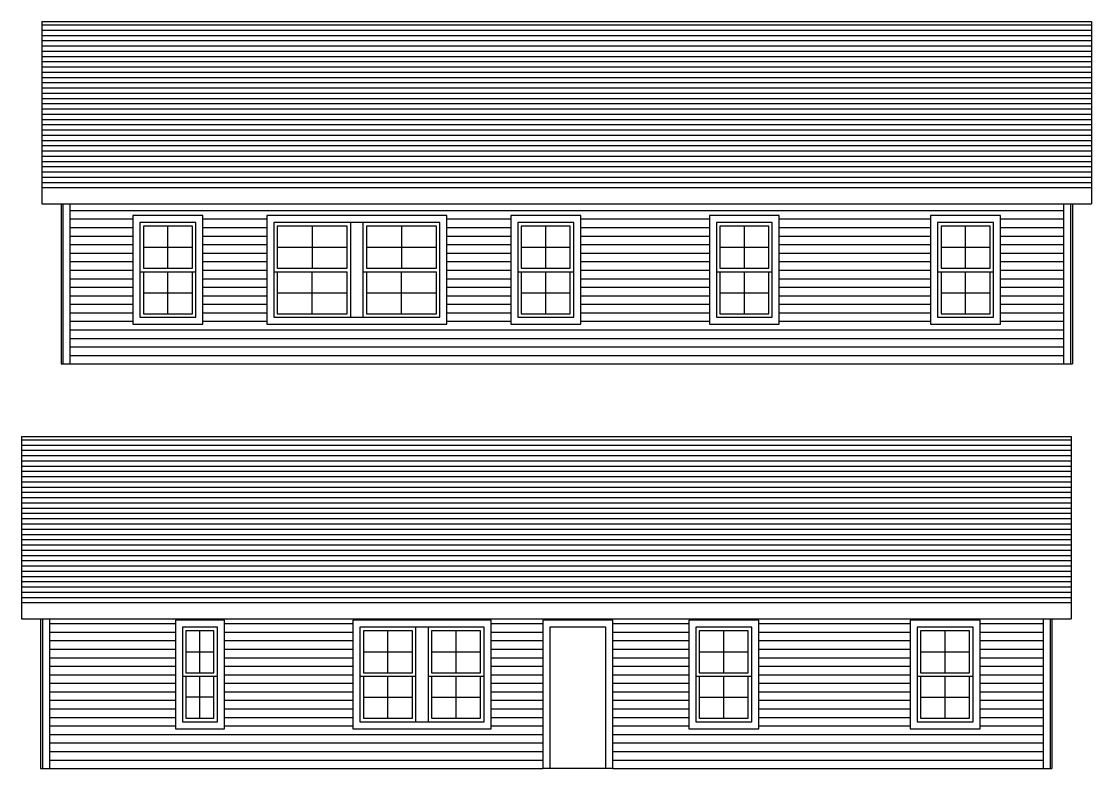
# Model space of a CAD drawing. Header units: inches. Extents: x -31 to 3717, y -668 to 1100.
# Drawn here: x 2759 to 3371, y -492 to -65 of the extents above; entities that cross this region are included whole.
import ezdxf

# ---------------------------------------------------------------- set-up
doc = ezdxf.new("R2010")
doc.units = ezdxf.units.IN
doc.header["$MEASUREMENT"] = 0

# ---------------------------------------------------------------- blocks, each defined once
blk = doc.blocks.new('*U37')
blk.add_line((-300, 0), (300, 0))
blk = doc.blocks.new('*U38')
at = {"color": 0, "linetype": 'ByBlock', "lineweight": -2, "transparency": 16777216}
for p in [(0, 93), (0, 90), (0, 87), (0, 84), (0, 81), (0, 78), (0, 75), (0, 72), (0, 69), (0, 66), (0, 63), (0, 60), (0, 57), (0, 54), (0, 51), (0, 48), (0, 45), (0, 42), (0, 39), (0, 36), (0, 33), (0, 30), (0, 27), (0, 24), (0, 21), (0, 18), (0, 15), (0, 12), (0, 9), (0, 6), (0, 3), (0, 0)]:
    blk.add_blockref('*U37', p, dxfattribs=at)
blk = doc.blocks.new('*U39')
blk.add_line((-300, 0), (300, 0))
blk = doc.blocks.new('*U40')
at = {"color": 0, "linetype": 'ByBlock', "lineweight": -2, "transparency": 16777216}
for p in [(0, 93), (0, 90), (0, 87), (0, 84), (0, 81), (0, 78), (0, 75), (0, 72), (0, 69), (0, 66), (0, 63), (0, 60), (0, 57), (0, 54), (0, 51), (0, 48), (0, 45), (0, 42), (0, 39), (0, 36), (0, 33), (0, 30), (0, 27), (0, 24), (0, 21), (0, 18), (0, 15), (0, 12), (0, 9), (0, 6), (0, 3), (0, 0)]:
    blk.add_blockref('*U39', p, dxfattribs=at)

msp = doc.modelspace()

# ---------------------------------------------------------------- linework, layer by layer
for p, q in [((2771.10232, -65.23236), (2771.10232, -169.45648)), ((2771.10232, -65.23236), (3371.10232, -65.23236)), ((3371.10232, -65.23236), (3371.10232, -169.45648)), ((2771.10232, -169.45648), (3371.10232, -169.45648)), ((2782.10232, -169.45648), (2782.10232, -260.97044)), ((2783.10232, -169.45648), (2783.10232, -260.97044)), ((2787.10232, -169.45648), (2787.10232, -260.97044)), ((3355.10232, -169.45648), (3355.10232, -260.97044)), ((3359.10232, -169.45648), (3359.10232, -260.97044)), ((3360.10232, -169.45648), (3360.10232, -260.97044)), ((2787.10232, -173.22044), (3355.10232, -173.22044)), ((3002.60232, -176.22044), (2899.60232, -176.22044)), ((2899.60232, -176.22044), (2899.60232, -238.22044)), ((3002.60232, -238.22044), (3002.60232, -176.22044)), ((2787.10232, -178.09544), (2823.10232, -178.09544)), ((2787.10232, -182.97044), (2823.10232, -182.97044)), ((2843.10232, -206.22044), (2843.10232, -182.22044)), ((2863.10232, -178.09544), (2899.60232, -178.09544)), ((2863.10232, -182.97044), (2899.60232, -182.97044)), ((2998.60232, -180.22044), (2903.60232, -180.22044)), ((2903.60232, -180.22044), (2903.60232, -234.22044)), ((2945.60232, -182.22044), (2905.60232, -182.22044)), ((2905.60232, -182.22044), (2905.60232, -206.22044)), ((2925.60232, -182.22044), (2925.60232, -206.22044)), ((2945.60232, -206.22044), (2945.60232, -182.22044)), ((2947.60232, -234.22044), (2947.60232, -180.22044)), ((2954.60232, -180.22044), (2954.60232, -234.22044)), ((2996.60232, -182.22044), (2956.60232, -182.22044)), ((2956.60232, -182.22044), (2956.60232, -206.22044)), ((2976.60232, -182.22044), (2976.60232, -206.22044)), ((2996.60232, -206.22044), (2996.60232, -182.22044)), ((2998.60232, -234.22044), (2998.60232, -180.22044)), ((3002.60232, -178.09544), (3039.10232, -178.09544)), ((3002.60232, -182.97044), (3039.10232, -182.97044)), ((3059.10232, -206.22044), (3059.10232, -182.22044)), ((3079.10232, -178.09544), (3152.60232, -178.09544)), ((3079.10232, -182.97044), (3152.60232, -182.97044)), ((3172.60232, -206.22044), (3172.60232, -182.22044)), ((3192.60232, -178.09544), (3279.10232, -178.09544)), ((3192.60232, -182.97044), (3279.10232, -182.97044)), ((3299.10232, -206.22044), (3299.10232, -182.22044)), ((3319.10232, -178.09544), (3355.10232, -178.09544)), ((3319.10232, -182.97044), (3355.10232, -182.97044)), ((2787.10232, -187.84544), (2823.10232, -187.84544)), ((2863.10232, -187.84544), (2899.60232, -187.84544)), ((3002.60232, -187.84544), (3039.10232, -187.84544)), ((3079.10232, -187.84544), (3152.60232, -187.84544)), ((3192.60232, -187.84544), (3279.10232, -187.84544)), ((3319.10232, -187.84544), (3355.10232, -187.84544)), ((2787.10232, -192.72044), (2823.10232, -192.72044)), ((2829.10232, -194.22044), (2857.10232, -194.22044)), ((2863.10232, -192.72044), (2899.60232, -192.72044)), ((2905.60232, -194.22044), (2945.60232, -194.22044)), ((2956.60232, -194.22044), (2996.60232, -194.22044)), ((3002.60232, -192.72044), (3039.10232, -192.72044)), ((3045.10232, -194.22044), (3073.10232, -194.22044)), ((3079.10232, -192.72044), (3152.60232, -192.72044)), ((3158.60232, -194.22044), (3186.60232, -194.22044)), ((3192.60232, -192.72044), (3279.10232, -192.72044)), ((3285.10232, -194.22044), (3313.10232, -194.22044)), ((3319.10232, -192.72044), (3355.10232, -192.72044)), ((2787.10232, -197.59544), (2823.10232, -197.59544)), ((2863.10232, -197.59544), (2899.60232, -197.59544)), ((3002.60232, -197.59544), (3039.10232, -197.59544)), ((3079.10232, -197.59544), (3152.60232, -197.59544)), ((3192.60232, -197.59544), (3279.10232, -197.59544)), ((3319.10232, -197.59544), (3355.10232, -197.59544)), ((2787.10232, -202.47044), (2823.10232, -202.47044)), ((2787.10232, -207.34544), (2823.10232, -207.34544)), ((2829.10232, -206.22044), (2857.10232, -206.22044)), ((2863.10232, -202.47044), (2899.60232, -202.47044)), ((2863.10232, -207.34544), (2899.60232, -207.34544)), ((2905.60232, -206.22044), (2945.60232, -206.22044)), ((2956.60232, -206.22044), (2996.60232, -206.22044)), ((3002.60232, -202.47044), (3039.10232, -202.47044)), ((3002.60232, -207.34544), (3039.10232, -207.34544)), ((3045.10232, -206.22044), (3073.10232, -206.22044)), ((3079.10232, -202.47044), (3152.60232, -202.47044)), ((3079.10232, -207.34544), (3152.60232, -207.34544)), ((3158.60232, -206.22044), (3186.60232, -206.22044)), ((3192.60232, -202.47044), (3279.10232, -202.47044)), ((3192.60232, -207.34544), (3279.10232, -207.34544)), ((3285.10232, -206.22044), (3313.10232, -206.22044)), ((3319.10232, -202.47044), (3355.10232, -202.47044)), ((3319.10232, -207.34544), (3355.10232, -207.34544)), ((2787.10232, -212.22044), (2823.10232, -212.22044)), ((2827.10232, -208.22044), (2859.10232, -208.22044)), ((2843.10232, -232.22044), (2843.10232, -208.22044)), ((2863.10232, -212.22044), (2899.60232, -212.22044)), ((2903.60232, -208.22044), (2945.60232, -208.22044)), ((2905.60232, -208.22044), (2905.60232, -232.22044)), ((2925.60232, -232.22044), (2925.60232, -208.22044)), ((2945.60232, -232.22044), (2945.60232, -208.22044)), ((2954.60232, -208.22044), (2996.60232, -208.22044)), ((2956.60232, -208.22044), (2956.60232, -232.22044)), ((2976.60232, -232.22044), (2976.60232, -208.22044)), ((2996.60232, -232.22044), (2996.60232, -208.22044)), ((3002.60232, -212.22044), (3039.10232, -212.22044)), ((3043.10232, -208.22044), (3075.10232, -208.22044)), ((3059.10232, -232.22044), (3059.10232, -208.22044)), ((3079.10232, -212.22044), (3152.60232, -212.22044)), ((3156.60232, -208.22044), (3188.60232, -208.22044)), ((3172.60232, -232.22044), (3172.60232, -208.22044)), ((3192.60232, -212.22044), (3279.10232, -212.22044)), ((3283.10232, -208.22044), (3315.10232, -208.22044)), ((3299.10232, -232.22044), (3299.10232, -208.22044)), ((3319.10232, -212.22044), (3355.10232, -212.22044)), ((2787.10232, -217.09544), (2823.10232, -217.09544)), ((2829.10232, -220.22044), (2857.10232, -220.22044)), ((2863.10232, -217.09544), (2899.60232, -217.09544)), ((2905.60232, -220.22044), (2945.60232, -220.22044)), ((2956.60232, -220.22044), (2996.60232, -220.22044)), ((3002.60232, -217.09544), (3039.10232, -217.09544)), ((3045.10232, -220.22044), (3073.10232, -220.22044)), ((3079.10232, -217.09544), (3152.60232, -217.09544)), ((3158.60232, -220.22044), (3186.60232, -220.22044)), ((3192.60232, -217.09544), (3279.10232, -217.09544)), ((3285.10232, -220.22044), (3313.10232, -220.22044)), ((3319.10232, -217.09544), (3355.10232, -217.09544)), ((2787.10232, -221.97044), (2823.10232, -221.97044)), ((2863.10232, -221.97044), (2899.60232, -221.97044)), ((3002.60232, -221.97044), (3039.10232, -221.97044)), ((3079.10232, -221.97044), (3152.60232, -221.97044)), ((3192.60232, -221.97044), (3279.10232, -221.97044)), ((3319.10232, -221.97044), (3355.10232, -221.97044)), ((2787.10232, -226.84544), (2823.10232, -226.84544)), ((2787.10232, -231.72044), (2823.10232, -231.72044)), ((2863.10232, -226.84544), (2899.60232, -226.84544)), ((2863.10232, -231.72044), (2899.60232, -231.72044)), ((2905.60232, -232.22044), (2945.60232, -232.22044)), ((2956.60232, -232.22044), (2996.60232, -232.22044)), ((3002.60232, -226.84544), (3039.10232, -226.84544)), ((3002.60232, -231.72044), (3039.10232, -231.72044)), ((3079.10232, -226.84544), (3152.60232, -226.84544)), ((3079.10232, -231.72044), (3152.60232, -231.72044)), ((3192.60232, -226.84544), (3279.10232, -226.84544)), ((3192.60232, -231.72044), (3279.10232, -231.72044)), ((3319.10232, -226.84544), (3355.10232, -226.84544)), ((3319.10232, -231.72044), (3355.10232, -231.72044)), ((2787.10232, -236.59544), (2823.10232, -236.59544)), ((2863.10232, -236.59544), (2899.60232, -236.59544)), ((2899.60232, -238.22044), (3002.60232, -238.22044)), ((2903.60232, -234.22044), (2998.60232, -234.22044)), ((3002.60232, -236.59544), (3039.10232, -236.59544)), ((3079.10232, -236.59544), (3152.60232, -236.59544)), ((3192.60232, -236.59544), (3279.10232, -236.59544)), ((3319.10232, -236.59544), (3355.10232, -236.59544)), ((2787.10232, -241.47044), (3355.10232, -241.47044)), ((2787.10232, -246.34544), (3355.10232, -246.34544)), ((2787.10232, -251.22044), (3355.10232, -251.22044)), ((2787.10232, -256.09544), (3355.10232, -256.09544)), ((2782.10232, -260.97044), (3360.10232, -260.97044)), ((2759.3572, -302.32731), (2759.3572, -406.55143)), ((2759.3572, -302.32731), (3359.3572, -302.32731)), ((3359.3572, -302.32731), (3359.3572, -406.55143)), ((2759.3572, -406.55143), (3359.3572, -406.55143)), ((2770.3572, -406.55143), (2770.3572, -492.14672)), ((2771.3572, -406.55143), (2771.3572, -492.14672)), ((2775.3572, -406.55143), (2775.3572, -492.14672)), ((2775.3572, -409.27172), (2847.3572, -409.27172)), ((2875.3572, -407.39672), (2847.3572, -407.39672)), ((2847.3572, -407.39672), (2847.3572, -469.39672)), ((2875.3572, -469.39672), (2875.3572, -407.39672)), ((2875.3572, -409.27172), (2948.8572, -409.27172)), ((3027.8572, -407.39672), (2948.8572, -407.39672)), ((2948.8572, -407.39672), (2948.8572, -469.39672)), ((3027.8572, -469.39672), (3027.8572, -407.39672)), ((3027.8572, -409.27172), (3057.3572, -409.27172)), ((3097.3572, -409.27172), (3140.8572, -409.27172)), ((3180.8572, -409.27172), (3267.3572, -409.27172)), ((3307.3572, -409.27172), (3343.3572, -409.27172)), ((3343.3572, -406.55143), (3343.3572, -492.14672)), ((3347.3572, -406.55143), (3347.3572, -492.14672)), ((3348.3572, -406.55143), (3348.3572, -492.14672)), ((2775.3572, -414.14672), (2847.3572, -414.14672)), ((2871.3572, -411.39672), (2851.3572, -411.39672)), ((2851.3572, -411.39672), (2851.3572, -465.39672)), ((2869.3572, -413.39672), (2853.3572, -413.39672)), ((2853.3572, -413.39672), (2853.3572, -437.39672)), ((2861.3572, -437.39672), (2861.3572, -413.39672)), ((2869.3572, -437.39672), (2869.3572, -413.39672)), ((2871.3572, -465.39672), (2871.3572, -411.39672)), ((2875.3572, -414.14672), (2948.8572, -414.14672)), ((3023.8572, -411.39672), (2952.8572, -411.39672)), ((2952.8572, -411.39672), (2952.8572, -465.39672)), ((2968.8572, -437.39672), (2968.8572, -413.39672)), ((2984.8572, -465.39672), (2984.8572, -411.39672)), ((2991.8572, -411.39672), (2991.8572, -465.39672)), ((3007.8572, -437.39672), (3007.8572, -413.39672)), ((3023.8572, -465.39672), (3023.8572, -411.39672)), ((3027.8572, -414.14672), (3057.3572, -414.14672)), ((3097.3572, -414.14672), (3140.8572, -414.14672)), ((3160.8572, -437.39672), (3160.8572, -413.39672)), ((3180.8572, -414.14672), (3267.3572, -414.14672)), ((3287.3572, -437.39672), (3287.3572, -413.39672)), ((3307.3572, -414.14672), (3343.3572, -414.14672)), ((2775.3572, -419.02172), (2847.3572, -419.02172)), ((2775.3572, -419.02172), (2847.3572, -419.02172)), ((2875.3572, -419.02172), (2948.8572, -419.02172)), ((2875.3572, -419.02172), (2948.8572, -419.02172)), ((3027.8572, -419.02172), (3057.3572, -419.02172)), ((3027.8572, -419.02172), (3057.3572, -419.02172)), ((3097.3572, -419.02172), (3140.8572, -419.02172)), ((3097.3572, -419.02172), (3140.8572, -419.02172)), ((3180.8572, -419.02172), (3267.3572, -419.02172)), ((3307.3572, -419.02172), (3343.3572, -419.02172)), ((3307.3572, -419.02172), (3343.3572, -419.02172)), ((2775.3572, -423.89672), (2847.3572, -423.89672)), ((2853.3572, -425.39672), (2869.3572, -425.39672)), ((2875.3572, -423.89672), (2948.8572, -423.89672)), ((2954.8572, -425.39672), (2982.8572, -425.39672)), ((2993.8572, -425.39672), (3021.8572, -425.39672)), ((3027.8572, -423.89672), (3057.3572, -423.89672)), ((3097.3572, -423.89672), (3140.8572, -423.89672)), ((3146.8572, -425.39672), (3174.8572, -425.39672)), ((3180.8572, -423.89672), (3267.3572, -423.89672)), ((3273.3572, -425.39672), (3301.3572, -425.39672)), ((3307.3572, -423.89672), (3343.3572, -423.89672)), ((2775.3572, -428.77172), (2847.3572, -428.77172)), ((2775.3572, -433.64672), (2847.3572, -433.64672)), ((2875.3572, -428.77172), (2948.8572, -428.77172)), ((2875.3572, -433.64672), (2948.8572, -433.64672)), ((3027.8572, -428.77172), (3057.3572, -428.77172)), ((3027.8572, -433.64672), (3057.3572, -433.64672)), ((3097.3572, -428.77172), (3140.8572, -428.77172)), ((3097.3572, -433.64672), (3140.8572, -433.64672)), ((3180.8572, -428.77172), (3267.3572, -428.77172)), ((3180.8572, -433.64672), (3267.3572, -433.64672)), ((3307.3572, -428.77172), (3343.3572, -428.77172)), ((3307.3572, -433.64672), (3343.3572, -433.64672)), ((2775.3572, -438.52172), (2847.3572, -438.52172)), ((2851.3572, -439.39672), (2871.3572, -439.39672)), ((2853.3572, -437.39672), (2869.3572, -437.39672)), ((2853.3572, -439.39672), (2853.3572, -463.39672)), ((2861.3572, -463.39672), (2861.3572, -439.39672)), ((2869.3572, -463.39672), (2869.3572, -439.39672)), ((2875.3572, -438.52172), (2948.8572, -438.52172)), ((2952.8572, -439.39672), (2984.8572, -439.39672)), ((2954.8572, -437.39672), (2982.8572, -437.39672)), ((2968.8572, -463.39672), (2968.8572, -439.39672)), ((2991.8572, -439.39672), (3023.8572, -439.39672)), ((2993.8572, -437.39672), (3021.8572, -437.39672)), ((3007.8572, -463.39672), (3007.8572, -439.39672)), ((3027.8572, -438.52172), (3057.3572, -438.52172)), ((3097.3572, -438.52172), (3140.8572, -438.52172)), ((3144.8572, -439.39672), (3176.8572, -439.39672)), ((3146.8572, -437.39672), (3174.8572, -437.39672)), ((3160.8572, -463.39672), (3160.8572, -439.39672)), ((3180.8572, -438.52172), (3267.3572, -438.52172)), ((3271.3572, -439.39672), (3303.3572, -439.39672)), ((3273.3572, -437.39672), (3301.3572, -437.39672)), ((3287.3572, -463.39672), (3287.3572, -439.39672)), ((3307.3572, -438.52172), (3343.3572, -438.52172)), ((2775.3572, -443.39672), (2847.3572, -443.39672)), ((2875.3572, -443.39672), (2948.8572, -443.39672)), ((3027.8572, -443.39672), (3057.3572, -443.39672)), ((3097.3572, -443.39672), (3140.8572, -443.39672)), ((3180.8572, -443.39672), (3267.3572, -443.39672)), ((3307.3572, -443.39672), (3343.3572, -443.39672)), ((2775.3572, -448.27172), (2847.3572, -448.27172)), ((2869.3572, -451.39672), (2853.3572, -451.39672)), ((2875.3572, -448.27172), (2948.8572, -448.27172)), ((2954.8572, -451.39672), (2982.8572, -451.39672)), ((2993.8572, -451.39672), (3021.8572, -451.39672)), ((3027.8572, -448.27172), (3057.3572, -448.27172)), ((3097.3572, -448.27172), (3140.8572, -448.27172)), ((3146.8572, -451.39672), (3174.8572, -451.39672)), ((3180.8572, -448.27172), (3267.3572, -448.27172)), ((3273.3572, -451.39672), (3301.3572, -451.39672)), ((3307.3572, -448.27172), (3343.3572, -448.27172)), ((2775.3572, -453.14672), (2847.3572, -453.14672)), ((2775.3572, -458.02172), (2847.3572, -458.02172)), ((2875.3572, -453.14672), (2948.8572, -453.14672)), ((2875.3572, -458.02172), (2948.8572, -458.02172)), ((3027.8572, -453.14672), (3057.3572, -453.14672)), ((3027.8572, -458.02172), (3057.3572, -458.02172)), ((3097.3572, -453.14672), (3140.8572, -453.14672)), ((3097.3572, -458.02172), (3140.8572, -458.02172)), ((3180.8572, -453.14672), (3267.3572, -453.14672)), ((3180.8572, -458.02172), (3267.3572, -458.02172)), ((3307.3572, -453.14672), (3343.3572, -453.14672)), ((3307.3572, -458.02172), (3343.3572, -458.02172)), ((2775.3572, -462.89672), (2847.3572, -462.89672)), ((2853.3572, -463.39672), (2869.3572, -463.39672)), ((2875.3572, -462.89672), (2948.8572, -462.89672)), ((3027.8572, -462.89672), (3057.3572, -462.89672)), ((3097.3572, -462.89672), (3140.8572, -462.89672)), ((3180.8572, -462.89672), (3267.3572, -462.89672)), ((3307.3572, -462.89672), (3343.3572, -462.89672)), ((2775.3572, -467.77172), (2847.3572, -467.77172)), ((2847.3572, -469.39672), (2875.3572, -469.39672)), ((2851.3572, -465.39672), (2871.3572, -465.39672)), ((2875.3572, -467.77172), (2948.8572, -467.77172)), ((2948.8572, -469.39672), (3027.8572, -469.39672)), ((2952.8572, -465.39672), (3023.8572, -465.39672)), ((3027.8572, -467.77172), (3057.3572, -467.77172)), ((3097.3572, -467.77172), (3140.8572, -467.77172)), ((3180.8572, -467.77172), (3267.3572, -467.77172)), ((3307.3572, -467.77172), (3343.3572, -467.77172)), ((2775.3572, -472.64672), (3057.3572, -472.64672)), ((3097.3572, -472.64672), (3343.3572, -472.64672)), ((2775.3572, -477.52172), (3057.3572, -477.52172)), ((2775.3572, -482.39672), (3057.3572, -482.39672)), ((3097.3572, -477.52172), (3343.3572, -477.52172)), ((3097.3572, -482.39672), (3343.3572, -482.39672)), ((2775.3572, -487.27172), (3057.3572, -487.27172)), ((3097.3572, -487.27172), (3343.3572, -487.27172)), ((2770.3572, -492.14672), (3057.3572, -492.14672)), ((3097.3572, -492.14672), (3057.3572, -492.14672)), ((3097.3572, -492.14672), (3348.3572, -492.14672))]:
    msp.add_line(p, q)
for points in [[(2823.10232, -238.22044), (2863.10232, -238.22044), (2863.10232, -176.22044), (2823.10232, -176.22044)], [(3039.10232, -238.22044), (3079.10232, -238.22044), (3079.10232, -176.22044), (3039.10232, -176.22044)], [(3152.60232, -238.22044), (3192.60232, -238.22044), (3192.60232, -176.22044), (3152.60232, -176.22044)], [(3279.10232, -238.22044), (3319.10232, -238.22044), (3319.10232, -176.22044), (3279.10232, -176.22044)], [(2827.10232, -234.22044), (2859.10232, -234.22044), (2859.10232, -180.22044), (2827.10232, -180.22044)], [(3043.10232, -234.22044), (3075.10232, -234.22044), (3075.10232, -180.22044), (3043.10232, -180.22044)], [(3156.60232, -234.22044), (3188.60232, -234.22044), (3188.60232, -180.22044), (3156.60232, -180.22044)], [(3283.10232, -234.22044), (3315.10232, -234.22044), (3315.10232, -180.22044), (3283.10232, -180.22044)], [(3140.8572, -469.39672), (3180.8572, -469.39672), (3180.8572, -407.39672), (3140.8572, -407.39672)], [(3267.3572, -469.39672), (3307.3572, -469.39672), (3307.3572, -407.39672), (3267.3572, -407.39672)], [(3144.8572, -465.39672), (3176.8572, -465.39672), (3176.8572, -411.39672), (3144.8572, -411.39672)], [(3271.3572, -465.39672), (3303.3572, -465.39672), (3303.3572, -411.39672), (3271.3572, -411.39672)]]:
    msp.add_lwpolyline(points, close=True)
for points in [[(2857.10232, -206.22044), (2857.10232, -182.22044), (2829.10232, -182.22044), (2829.10232, -206.22044)], [(3073.10232, -206.22044), (3073.10232, -182.22044), (3045.10232, -182.22044), (3045.10232, -206.22044)], [(3186.60232, -206.22044), (3186.60232, -182.22044), (3158.60232, -182.22044), (3158.60232, -206.22044)], [(3313.10232, -206.22044), (3313.10232, -182.22044), (3285.10232, -182.22044), (3285.10232, -206.22044)], [(2829.10232, -208.22044), (2829.10232, -232.22044), (2857.10232, -232.22044), (2857.10232, -208.22044)], [(3045.10232, -208.22044), (3045.10232, -232.22044), (3073.10232, -232.22044), (3073.10232, -208.22044)], [(3158.60232, -208.22044), (3158.60232, -232.22044), (3186.60232, -232.22044), (3186.60232, -208.22044)], [(3285.10232, -208.22044), (3285.10232, -232.22044), (3313.10232, -232.22044), (3313.10232, -208.22044)], [(3097.3572, -492.14672), (3097.3572, -407.39672), (3057.3572, -407.39672), (3057.3572, -492.14672)], [(2982.8572, -437.39672), (2982.8572, -413.39672), (2954.8572, -413.39672), (2954.8572, -437.39672)], [(3021.8572, -437.39672), (3021.8572, -413.39672), (2993.8572, -413.39672), (2993.8572, -437.39672)], [(3093.3572, -492.14672), (3093.3572, -411.39672), (3061.3572, -411.39672), (3061.3572, -492.14672)], [(3174.8572, -437.39672), (3174.8572, -413.39672), (3146.8572, -413.39672), (3146.8572, -437.39672)], [(3301.3572, -437.39672), (3301.3572, -413.39672), (3273.3572, -413.39672), (3273.3572, -437.39672)], [(2954.8572, -439.39672), (2954.8572, -463.39672), (2982.8572, -463.39672), (2982.8572, -439.39672)], [(2993.8572, -439.39672), (2993.8572, -463.39672), (3021.8572, -463.39672), (3021.8572, -439.39672)], [(3146.8572, -439.39672), (3146.8572, -463.39672), (3174.8572, -463.39672), (3174.8572, -439.39672)], [(3273.3572, -439.39672), (3273.3572, -463.39672), (3301.3572, -463.39672), (3301.3572, -439.39672)]]:
    msp.add_lwpolyline(points)

# ---------------------------------------------------------------- block references
for name, p in [('*U40', (3071.10232, -160.20648)), ('*U38', (3059.3572, -397.30143))]:
    msp.add_blockref(name, p)

doc.saveas('drawing.dxf')
